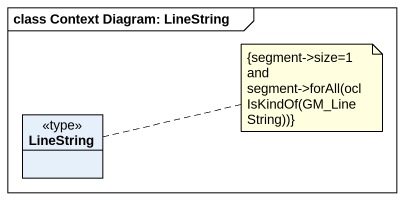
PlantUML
@startuml
mainframe class Context Diagram: LineString
hide circle
hide empty members
class LineString <<type>>
note right of LineString
  {segment->size=1 and
  segment->forAll(oclIsKindOf(GM_LineString))}
end note
@enduml
